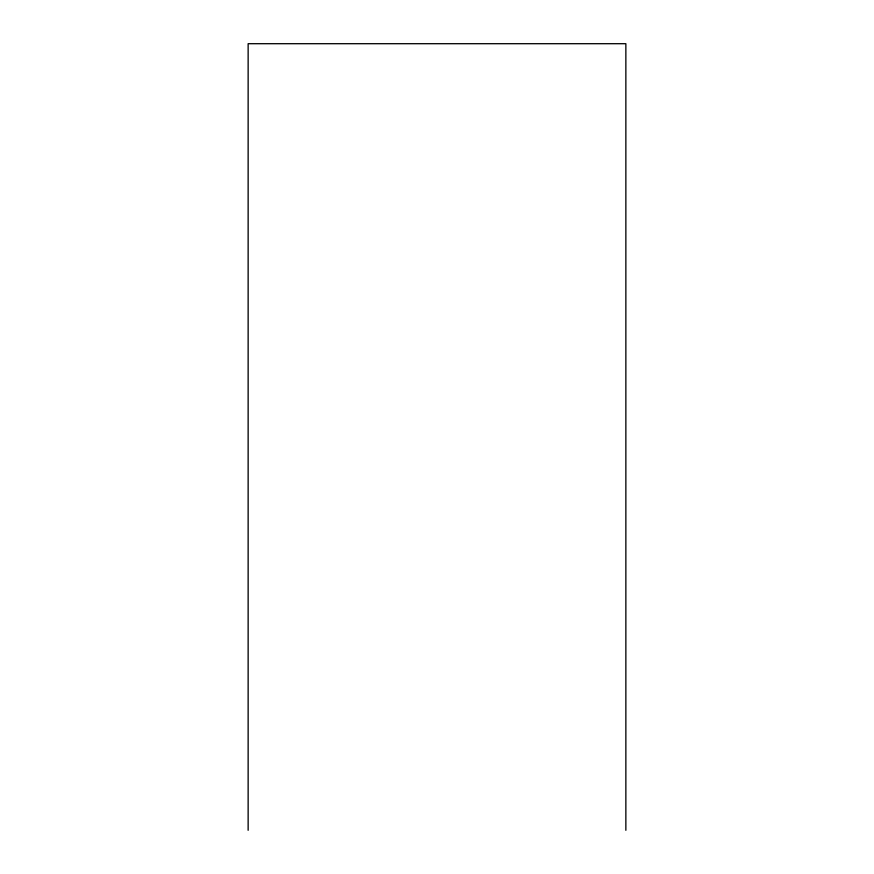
<?xml version="1.0" encoding="UTF-8"?>
<svg xmlns="http://www.w3.org/2000/svg" width="874" height="874" viewBox="0 0 874 874"><rect width="100%" height="100%" fill="white"/><g stroke="black" fill="none" stroke-linecap="round" stroke-linejoin="round"><path stroke-width="1.31" d="M625.86 830.3L625.86 43.7L248.14 43.7L248.14 830.3"/></g></svg>
